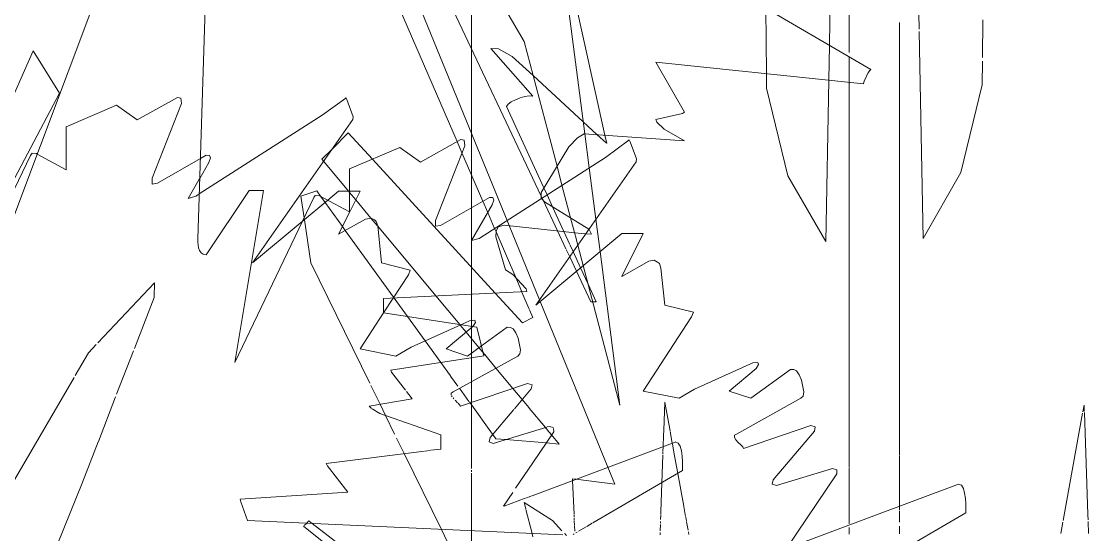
# Model space of a CAD drawing. Header units: inches. Extents: x -8991 to -6983, y -226 to 479.
# Drawn here: x -7376.06 to -7346.05, y -27.96 to -13.53 of the extents above; entities that cross this region are included whole.
import ezdxf

# ---------------------------------------------------------------- set-up
doc = ezdxf.new("R2010")
doc.units = ezdxf.units.IN
doc.header["$MEASUREMENT"] = 0
doc.layers.add('A-DETL-GENF', color=92, linetype='Continuous', lineweight=9)

# ---------------------------------------------------------------- blocks, each defined once
blk = doc.blocks.new('fountain grass 26747 - fountain grass 26747-1770214-Section 26')
at = {"layer": 'A-DETL-GENF'}
for p, q in [((-8420.58, -11.353), (-8420.58, -15.181)), ((-8420.58, -14.181), (-8420.58, -13.174)), ((-8420.58, -13.947), (-8420.58, -14.302)), ((-8420.58, -13.98), (-8420.58, -13.947)), ((-8420.58, -14.101), (-8420.58, -13.98)), ((-8420.58, -14.302), (-8420.58, -14.101)), ((-8420.58, -14.219), (-8420.58, -14.181)), ((-8420.58, -14.276), (-8420.58, -14.219)), ((-8420.58, -14.302), (-8420.58, -14.276)), ((-8420.58, -15.469), (-8420.58, -14.302)), ((-8420.58, -14.302), (-8420.58, -14.584)), ((-8420.58, -14.345), (-8420.58, -14.302)), ((-8420.58, -14.418), (-8420.58, -14.345)), ((-8420.58, -14.487), (-8420.58, -14.418)), ((-8420.58, -14.545), (-8420.58, -14.487)), ((-8420.58, -14.584), (-8420.58, -14.545)), ((-8420.58, -15.181), (-8420.58, -14.901)), ((-8420.58, -14.901), (-8420.58, -15.061)), ((-8420.58, -15.061), (-8420.58, -15.465)), ((-8420.58, -15.189), (-8420.58, -15.152)), ((-8420.58, -15.152), (-8420.58, -15.632)), ((-8420.58, -15.303), (-8420.58, -15.189)), ((-8420.58, -16.688), (-8420.58, -15.303)), ((-8420.58, -15.465), (-8420.58, -16.189)), ((-8420.58, -15.592), (-8420.58, -15.469)), ((-8420.58, -15.623), (-8420.58, -15.592)), ((-8420.58, -15.592), (-8420.58, -16.688)), ((-8420.58, -15.632), (-8420.58, -15.592)), ((-8420.58, -15.713), (-8420.58, -15.623)), ((-8420.58, -15.842), (-8420.58, -15.713)), ((-8420.58, -15.993), (-8420.58, -15.842)), ((-8420.58, -16.149), (-8420.58, -15.993)), ((-8420.58, -16.289), (-8420.58, -16.149)), ((-8420.58, -16.189), (-8420.58, -16.214)), ((-8420.58, -16.214), (-8420.58, -16.31)), ((-8420.58, -16.398), (-8420.58, -16.289)), ((-8420.58, -16.31), (-8420.58, -16.504)), ((-8420.58, -18.768), (-8420.58, -16.39)), ((-8420.58, -16.39), (-8420.58, -16.543)), ((-8420.58, -16.688), (-8420.58, -16.398)), ((-8420.58, -16.504), (-8420.58, -16.823)), ((-8420.58, -16.543), (-8420.58, -18.002)), ((-8420.58, -17.405), (-8420.58, -16.688)), ((-8420.58, -16.688), (-8420.58, -17.405)), ((-8420.58, -17.854), (-8420.58, -16.688)), ((-8420.58, -18.002), (-8420.58, -16.782)), ((-8420.58, -16.782), (-8420.58, -16.793)), ((-8420.58, -16.793), (-8420.58, -16.9)), ((-8420.58, -16.823), (-8420.58, -17.295)), ((-8420.58, -16.9), (-8420.58, -17.745)), ((-8420.58, -17.822), (-8420.58, -17.152)), ((-8420.58, -17.152), (-8420.58, -17.196)), ((-8420.58, -17.196), (-8420.58, -17.281)), ((-8420.58, -17.281), (-8420.58, -18.312)), ((-8420.58, -17.295), (-8420.58, -18.768)), ((-8420.58, -17.745), (-8420.58, -17.8)), ((-8420.58, -17.8), (-8420.58, -17.822)), ((-8420.58, -18.768), (-8420.58, -17.854)), ((-8420.58, -18.312), (-8420.58, -18.405)), ((-8420.58, -18.405), (-8420.58, -18.768)), ((-8420.58, -19.219), (-8420.58, -18.768)), ((-8420.58, -18.768), (-8420.58, -18.808)), ((-8420.58, -18.808), (-8420.58, -18.768)), ((-8420.58, -18.768), (-8420.58, -18.808)), ((-8420.58, -18.808), (-8420.58, -19.678)), ((-8420.58, -18.846), (-8420.58, -19.678)), ((-8420.58, -19.678), (-8420.58, -18.846)), ((-8420.58, -19.017), (-8420.58, -19.622)), ((-8420.58, -19.678), (-8420.58, -19.017)), ((-8420.58, -19.26), (-8420.58, -19.219)), ((-8420.58, -19.318), (-8420.58, -19.26)), ((-8420.58, -19.387), (-8420.58, -19.318)), ((-8420.58, -19.459), (-8420.58, -19.387)), ((-8420.58, -19.526), (-8420.58, -19.459)), ((-8420.58, -19.583), (-8420.58, -19.526)), ((-8420.58, -19.622), (-8420.58, -19.583)), ((-8420.58, -20.428), (-8420.58, -19.7)), ((-8420.58, -19.7), (-8420.58, -21.629)), ((-8420.58, -19.815), (-8420.58, -19.7)), ((-8420.58, -19.7), (-8420.58, -19.815)), ((-8420.58, -20.629), (-8420.58, -20.461)), ((-8420.58, -20.701), (-8420.58, -20.629)), ((-8420.58, -20.903), (-8420.58, -20.701)), ((-8420.58, -21.201), (-8420.58, -20.903)), ((-8420.58, -21.149), (-8420.58, -21.032)), ((-8420.58, -21.032), (-8420.58, -21.201)), ((-8420.58, -21.201), (-8420.58, -21.149)), ((-8420.58, -21.234), (-8420.58, -21.201)), ((-8420.58, -21.201), (-8420.58, -21.234)), ((-8420.58, -21.394), (-8420.58, -21.201)), ((-8420.58, -21.943), (-8420.58, -21.394)), ((-8420.58, -21.629), (-8420.58, -22.233)), ((-8420.58, -22.109), (-8420.58, -21.943)), ((-8420.58, -22.139), (-8420.58, -22.109)), ((-8420.58, -22.457), (-8420.58, -22.139)), ((-8420.58, -22.233), (-8420.58, -22.398)), ((-8420.58, -22.398), (-8420.58, -22.735)), ((-8420.58, -22.685), (-8420.58, -22.457)), ((-8420.58, -22.846), (-8420.58, -22.685)), ((-8420.58, -22.735), (-8420.58, -23.19)), ((-8420.58, -22.944), (-8420.58, -22.858)), ((-8420.58, -22.99), (-8420.58, -22.944)), ((-8420.58, -23.572), (-8420.58, -22.998)), ((-8420.58, -23.19), (-8420.58, -23.705)), ((-8420.58, -23.661), (-8420.58, -23.586)), ((-8420.58, -23.598), (-8420.58, -23.661)), ((-8420.58, -23.652), (-8420.58, -23.598)), ((-8420.58, -23.775), (-8420.58, -23.661)), ((-8420.58, -23.661), (-8420.58, -23.831)), ((-8420.58, -23.721), (-8420.58, -23.661)), ((-8420.58, -23.705), (-8420.58, -24.204)), ((-8420.58, -23.853), (-8420.58, -23.721)), ((-8420.58, -23.928), (-8420.58, -23.775)), ((-8420.58, -23.831), (-8420.58, -23.853)), ((-8420.58, -24.227), (-8420.58, -23.928)), ((-8420.58, -24.319), (-8420.58, -24.244)), ((-8420.58, -24.244), (-8420.58, -24.693)), ((-8420.58, -24.861), (-8420.58, -24.319)), ((-8420.58, -24.693), (-8420.58, -25.054)), ((-8420.58, -24.988), (-8420.58, -24.861)), ((-8420.58, -25.394), (-8420.58, -24.988)), ((-8420.58, -25.054), (-8420.58, -26.105)), ((-8420.58, -25.465), (-8420.58, -25.394)), ((-8420.58, -25.667), (-8420.58, -25.465)), ((-8420.58, -26.07), (-8420.58, -25.667)), ((-8420.58, -26.105), (-8420.58, -26.07)), ((-8420.58, -26.155), (-8420.58, -26.202)), ((-8420.58, -26.202), (-8420.58, -26.179)), ((-8420.58, -26.473), (-8420.58, -26.236)), ((-8420.58, -26.236), (-8420.58, -27.674)), ((-8420.58, -27.257), (-8420.58, -26.473)), ((-8420.58, -27.447), (-8420.58, -27.279)), ((-8420.58, -27.681), (-8420.58, -27.462)), ((-8420.58, -27.674), (-8420.58, -28.077)), ((-8420.58, -27.737), (-8420.58, -27.712)), ((-8420.58, -27.858), (-8420.58, -27.737)), ((-8420.58, -28.134), (-8420.58, -27.858))]:
    blk.add_line(p, q, dxfattribs=at)
blk = doc.blocks.new('fountain grass 26747 - fountain grass 26747-V35-Section 26')
at = {"layer": 'A-DETL-GENF'}
for p, q in [((-8428.042, -4.582), (-8433.482, -19.089)), ((-8428.278, -19.644), (-8428.042, -12.238)), ((-8422.601, -17.074), (-8424.012, -17.678)), ((-8422.02, -17.487), (-8422.601, -17.074)), ((-8420.881, -16.852), (-8422.02, -17.487)), ((-8421.596, -19.126), (-8420.77, -17.028)), ((-8420.788, -16.873), (-8420.881, -16.852)), ((-8420.77, -17.028), (-8420.788, -16.873)), ((-8416.153, -16.873), (-8416.814, -17.353)), ((-8416.151, -16.859), (-8416.153, -16.873)), ((-8416.118, -16.913), (-8416.151, -16.859)), ((-8415.943, -17.395), (-8416.118, -16.913)), ((-8416.814, -17.353), (-8420.369, -19.632)), ((-8415.952, -17.477), (-8415.943, -17.395)), ((-8424.012, -17.678), (-8424.012, -18.887)), ((-8418.773, -21.507), (-8415.952, -17.477)), ((-8426.833, -18.283), (-8428.042, -20.096)), ((-8427.236, -23.119), (-8426.43, -18.283)), ((-8426.43, -18.283), (-8426.833, -18.283)), ((-8425.019, -18.484), (-8427.236, -23.119)), ((-8424.974, -18.422), (-8425.019, -18.484)), ((-8424.854, -18.433), (-8424.974, -18.422)), ((-8424.012, -18.887), (-8424.854, -18.433)), ((-8420.077, -18.479), (-8421.45, -19.267)), ((-8419.982, -18.484), (-8420.077, -18.479)), ((-8419.999, -18.687), (-8419.956, -18.554)), ((-8419.956, -18.554), (-8419.982, -18.484)), ((-8420.586, -19.693), (-8419.999, -18.687)), ((-8421.594, -19.29), (-8421.596, -19.126)), ((-8421.45, -19.267), (-8421.594, -19.29)), ((-8416.355, -19.492), (-8418.773, -21.507)), ((-8416.355, -20.701), (-8415.75, -19.492)), ((-8415.75, -19.492), (-8416.355, -19.492)), ((-8428.276, -19.731), (-8428.278, -19.644)), ((-8428.27, -19.818), (-8428.276, -19.731)), ((-8420.369, -19.632), (-8420.586, -19.693)), ((-8428.255, -19.901), (-8428.27, -19.818)), ((-8428.228, -19.975), (-8428.255, -19.901)), ((-8428.186, -20.035), (-8428.228, -19.975)), ((-8428.125, -20.077), (-8428.186, -20.035)), ((-8428.042, -20.096), (-8428.125, -20.077)), ((-8415.595, -20.277), (-8416.355, -20.701)), ((-8415.442, -20.248), (-8415.595, -20.277)), ((-8415.347, -20.298), (-8415.442, -20.248)), ((-8415.294, -20.342), (-8415.347, -20.298)), ((-8415.255, -20.465), (-8415.294, -20.342)), ((-8415.146, -21.507), (-8415.255, -20.465)), ((-8414.34, -21.708), (-8415.146, -21.507)), ((-8415.75, -23.925), (-8414.393, -21.841)), ((-8414.393, -21.841), (-8414.34, -21.708)), ((-8412.669, -23.135), (-8414.314, -23.876)), ((-8413.333, -23.925), (-8412.576, -23.293)), ((-8411.614, -23.319), (-8412.728, -24.126)), ((-8412.527, -23.119), (-8412.669, -23.135)), ((-8412.576, -23.293), (-8412.507, -23.183)), ((-8412.507, -23.183), (-8412.527, -23.119)), ((-8411.519, -23.32), (-8411.614, -23.319)), ((-8411.443, -23.361), (-8411.519, -23.32)), ((-8411.368, -23.471), (-8411.443, -23.361)), ((-8411.302, -23.623), (-8411.368, -23.471)), ((-8411.236, -23.948), (-8411.302, -23.623)), ((-8414.743, -24.126), (-8415.75, -23.925)), ((-8414.314, -23.876), (-8414.743, -24.126)), ((-8412.728, -24.126), (-8413.333, -23.925)), ((-8411.254, -24.069), (-8411.236, -23.948)), ((-8413.131, -25.134), (-8411.318, -24.126)), ((-8411.318, -24.126), (-8411.254, -24.069)), ((-8411.039, -24.899), (-8412.93, -25.537)), ((-8410.915, -24.932), (-8411.039, -24.899)), ((-8413.19, -25.171), (-8413.131, -25.134)), ((-8413.188, -25.228), (-8413.19, -25.171)), ((-8412.094, -26.422), (-8410.937, -25.053)), ((-8410.937, -25.053), (-8410.915, -24.932)), ((-8413.145, -25.297), (-8413.188, -25.228)), ((-8413.079, -25.37), (-8413.145, -25.297)), ((-8413.008, -25.44), (-8413.079, -25.37)), ((-8412.952, -25.498), (-8413.008, -25.44)), ((-8412.93, -25.537), (-8412.952, -25.498)), ((-8410.432, -26.104), (-8412.007, -26.584)), ((-8410.31, -26.141), (-8410.432, -26.104)), ((-8411.721, -28.358), (-8410.306, -26.255)), ((-8410.306, -26.255), (-8410.31, -26.141)), ((-8412.124, -26.544), (-8412.094, -26.422)), ((-8412.007, -26.584), (-8412.124, -26.544)), ((-8406.885, -26.544), (-8411.721, -28.358)), ((-8406.805, -26.576), (-8406.885, -26.544)), ((-8406.749, -26.665), (-8406.805, -26.576)), ((-8406.714, -26.794), (-8406.749, -26.665)), ((-8406.694, -26.946), (-8406.714, -26.794)), ((-8406.685, -27.101), (-8406.694, -26.946)), ((-8406.683, -27.242), (-8406.685, -27.101)), ((-8406.683, -27.35), (-8406.683, -27.242)), ((-8411.519, -30.171), (-8406.683, -27.35))]:
    blk.add_line(p, q, dxfattribs=at)
blk = doc.blocks.new('lupin 26755 - lupin 26755-V36-Section 26')
at = {"layer": 'A-DETL-GENF'}
for p, q in [((-8418.623, -18.448), (-8422.571, -10.082)), ((-8423.727, -10.55), (-8420.986, -16.911)), ((-8418.184, -10.64), (-8416.83, -16.732)), ((-8409.957, -14.404), (-8409.957, -12.895)), ((-8409.957, -12.895), (-8409.957, -14.404)), ((-8409.957, -14.404), (-8409.957, -12.895)), ((-8409.957, -12.895), (-8409.957, -14.005)), ((-8409.957, -14.404), (-8409.957, -12.895)), ((-8409.957, -12.895), (-8409.957, -14.404)), ((-8409.957, -14.404), (-8409.957, -12.895)), ((-8409.957, -12.895), (-8409.957, -14.404)), ((-8407.992, -13.746), (-8408.011, -12.758)), ((-8406.203, -13.485), (-8406.212, -14.545)), ((-8409.957, -14.005), (-8409.957, -14.404)), ((-8407.881, -19.632), (-8407.991, -13.816)), ((-8420.041, -14.294), (-8418.855, -15.628)), ((-8419.827, -14.304), (-8420.041, -14.294)), ((-8419.434, -14.516), (-8419.827, -14.304)), ((-8409.957, -14.294), (-8409.957, -14.404)), ((-8409.957, -14.304), (-8409.957, -14.294)), ((-8409.957, -14.404), (-8409.957, -14.304)), ((-8418.85, -15.054), (-8419.434, -14.516)), ((-8409.957, -15.238), (-8409.957, -14.525)), ((-8409.957, -14.525), (-8409.957, -15.238)), ((-8409.957, -15.238), (-8409.957, -14.525)), ((-8409.957, -14.525), (-8409.957, -15.238)), ((-8409.957, -15.238), (-8409.957, -14.525)), ((-8409.957, -14.525), (-8409.957, -15.238)), ((-8409.957, -15.238), (-8409.957, -14.525)), ((-8409.957, -14.525), (-8409.957, -15.238)), ((-8409.957, -15.238), (-8409.957, -14.525)), ((-8409.957, -14.525), (-8409.957, -14.807)), ((-8406.213, -14.649), (-8406.218, -15.315)), ((-8409.957, -14.807), (-8409.957, -15.238)), ((-8417.441, -16.352), (-8418.85, -15.054)), ((-8409.957, -19.632), (-8409.957, -15.238)), ((-8409.957, -15.238), (-8409.957, -15.315)), ((-8409.957, -26.065), (-8409.957, -15.238)), ((-8409.957, -15.238), (-8409.957, -24.23)), ((-8409.957, -24.23), (-8409.957, -15.238)), ((-8409.957, -15.238), (-8409.957, -16.963)), ((-8409.957, -15.238), (-8409.957, -21.857)), ((-8409.957, -21.339), (-8409.957, -15.238)), ((-8409.957, -15.238), (-8409.957, -15.628)), ((-8409.957, -16.521), (-8409.957, -15.238)), ((-8409.957, -15.315), (-8409.957, -17.782)), ((-8406.218, -15.315), (-8406.82, -17.782)), ((-8419.55, -15.859), (-8419.597, -15.925)), ((-8419.463, -15.793), (-8419.55, -15.859)), ((-8419.346, -15.73), (-8419.463, -15.793)), ((-8419.214, -15.678), (-8419.346, -15.73)), ((-8419.08, -15.64), (-8419.214, -15.678)), ((-8418.956, -15.622), (-8419.08, -15.64)), ((-8418.855, -15.628), (-8418.956, -15.622)), ((-8409.957, -15.622), (-8409.957, -15.64)), ((-8409.957, -15.628), (-8409.957, -15.622)), ((-8409.957, -15.64), (-8409.957, -15.678)), ((-8409.957, -15.678), (-8409.957, -15.73)), ((-8409.957, -15.73), (-8409.957, -15.793)), ((-8409.957, -15.793), (-8409.957, -15.859)), ((-8409.957, -15.859), (-8409.957, -15.925)), ((-8419.597, -15.925), (-8418.546, -18.212)), ((-8409.957, -15.925), (-8409.957, -21.015)), ((-8417.046, -16.717), (-8417.441, -16.352)), ((-8424.046, -16.667), (-8424.494, -17.115)), ((-8423.37, -17.404), (-8424.046, -16.667)), ((-8416.799, -16.945), (-8417.045, -16.718)), ((-8416.83, -16.732), (-8416.779, -16.963)), ((-8409.957, -16.963), (-8409.957, -16.521)), ((-8409.957, -16.667), (-8409.957, -17.408)), ((-8409.957, -22.005), (-8409.957, -16.667)), ((-8420.986, -16.911), (-8420.849, -17.229)), ((-8424.494, -17.115), (-8424.787, -17.408)), ((-8419.919, -21.168), (-8423.37, -17.404)), ((-8420.849, -17.229), (-8420.264, -18.587)), ((-8424.787, -17.408), (-8424.739, -17.465)), ((-8424.739, -17.465), (-8424.039, -18.306)), ((-8409.957, -17.408), (-8409.957, -25.416)), ((-8409.957, -17.782), (-8409.957, -19.632)), ((-8406.82, -17.782), (-8407.881, -19.632)), ((-8424.935, -18.298), (-8425.38, -18.446)), ((-8424.827, -18.448), (-8424.935, -18.298)), ((-8424.039, -18.306), (-8424.012, -18.338)), ((-8418.546, -18.212), (-8418.457, -18.406)), ((-8409.957, -18.298), (-8409.957, -18.446)), ((-8409.957, -25.268), (-8409.957, -18.298)), ((-8425.38, -18.446), (-8425.29, -19.051)), ((-8424.7, -18.623), (-8424.827, -18.448)), ((-8424.012, -18.338), (-8423.837, -18.548)), ((-8423.837, -18.548), (-8423.409, -19.061)), ((-8420.264, -18.587), (-8420.127, -18.906)), ((-8418.6, -18.497), (-8418.623, -18.448)), ((-8418.571, -18.558), (-8418.6, -18.497)), ((-8418.165, -19.418), (-8418.571, -18.558)), ((-8418.457, -18.406), (-8418.302, -18.743)), ((-8409.957, -18.446), (-8409.957, -20.319)), ((-8424.212, -19.298), (-8424.7, -18.623)), ((-8420.127, -18.906), (-8419.934, -19.353)), ((-8418.302, -18.743), (-8417.983, -19.437)), ((-8425.29, -19.051), (-8425.282, -19.107)), ((-8425.282, -19.107), (-8425.101, -20.317)), ((-8423.409, -19.061), (-8423.236, -19.27)), ((-8424.131, -19.409), (-8424.212, -19.298)), ((-8422.771, -21.289), (-8424.131, -19.409)), ((-8423.219, -19.29), (-8421.584, -21.251)), ((-8419.934, -19.353), (-8419.892, -19.45)), ((-8419.892, -19.45), (-8419.338, -20.736)), ((-8417.927, -19.923), (-8418.165, -19.418)), ((-8417.983, -19.437), (-8417.813, -19.808)), ((-8417.821, -20.147), (-8417.918, -19.941)), ((-8417.807, -19.821), (-8417.722, -20.005)), ((-8417.722, -20.005), (-8417.514, -20.458)), ((-8425.101, -20.319), (-8423.443, -23.705)), ((-8417.629, -20.554), (-8417.821, -20.147)), ((-8409.957, -20.319), (-8409.957, -26.065)), ((-8417.224, -21.412), (-8417.629, -20.554)), ((-8417.514, -20.458), (-8417.303, -20.916)), ((-8419.338, -20.736), (-8419.168, -21.131)), ((-8417.303, -20.916), (-8417.076, -21.412)), ((-8421.584, -21.251), (-8420.912, -22.057)), ((-8419.152, -22.005), (-8419.919, -21.168)), ((-8419.162, -21.144), (-8418.956, -21.622)), ((-8409.957, -21.015), (-8409.957, -21.412)), ((-8422.379, -21.832), (-8422.756, -21.31)), ((-8417.173, -21.412), (-8417.224, -21.412)), ((-8417.076, -21.412), (-8417.173, -21.412)), ((-8409.957, -21.412), (-8409.957, -21.339)), ((-8421.886, -22.513), (-8422.379, -21.832)), ((-8418.855, -21.857), (-8419.152, -22.005)), ((-8418.949, -21.64), (-8418.855, -21.857)), ((-8409.957, -21.857), (-8409.957, -22.005)), ((-8420.902, -22.07), (-8420.736, -22.269)), ((-8420.736, -22.269), (-8420.383, -22.693)), ((-8421.445, -23.123), (-8421.886, -22.513)), ((-8420.371, -22.707), (-8420.257, -22.844)), ((-8420.257, -22.844), (-8420.215, -22.894)), ((-8420.21, -22.901), (-8419.894, -23.28)), ((-8421.172, -23.5), (-8421.445, -23.123)), ((-8419.894, -23.28), (-8419.417, -23.852)), ((-8420.963, -23.789), (-8421.17, -23.503)), ((-8423.414, -23.765), (-8423.393, -23.807)), ((-8423.391, -23.811), (-8423.153, -24.297)), ((-8420.655, -24.215), (-8420.919, -23.849)), ((-8419.417, -23.852), (-8419.155, -24.167)), ((-8423.153, -24.297), (-8422.999, -24.611)), ((-8420.623, -24.259), (-8420.642, -24.233)), ((-8419.989, -25.135), (-8420.623, -24.259)), ((-8419.155, -24.167), (-8418.962, -24.398)), ((-8415.176, -25.037), (-8415.148, -24.242)), ((-8414.999, -25.047), (-8415.145, -24.244)), ((-8409.957, -26.065), (-8409.957, -24.23)), ((-8409.957, -26.065), (-8409.957, -24.23)), ((-8422.999, -24.611), (-8422.743, -25.135)), ((-8418.956, -24.405), (-8418.502, -24.95)), ((-8419.893, -25.268), (-8419.982, -25.145)), ((-8418.497, -24.956), (-8418.453, -25.009)), ((-8418.451, -25.012), (-8418.33, -25.157)), ((-8418.33, -25.157), (-8418.114, -25.416)), ((-8415.193, -25.486), (-8415.181, -25.164)), ((-8415.181, -25.156), (-8415.177, -25.047)), ((-8414.937, -25.39), (-8414.996, -25.065)), ((-8422.687, -25.249), (-8422.474, -25.685)), ((-8419.619, -25.291), (-8419.893, -25.268)), ((-8418.484, -25.385), (-8419.619, -25.291)), ((-8418.114, -25.416), (-8418.484, -25.385)), ((-8415.198, -25.63), (-8415.193, -25.486)), ((-8414.931, -25.422), (-8414.937, -25.39)), ((-8414.872, -25.744), (-8414.931, -25.423)), ((-8409.957, -25.416), (-8409.957, -25.268)), ((-8422.465, -25.703), (-8421.429, -27.819)), ((-8415.229, -26.503), (-8415.201, -25.729)), ((-8415.2, -25.701), (-8415.198, -25.645)), ((-8414.782, -26.242), (-8414.872, -25.745)), ((-8409.957, -26.454), (-8409.957, -26.083)), ((-8409.957, -26.932), (-8409.957, -26.083)), ((-8409.957, -26.932), (-8409.957, -26.083)), ((-8409.957, -26.083), (-8409.957, -26.932)), ((-8414.613, -27.168), (-8414.782, -26.242)), ((-8409.957, -26.932), (-8409.957, -26.306)), ((-8409.957, -26.306), (-8409.957, -26.454)), ((-8415.258, -27.321), (-8415.229, -26.503)), ((-8409.957, -27.663), (-8409.957, -26.937)), ((-8409.957, -27.663), (-8409.957, -26.937)), ((-8409.957, -27.663), (-8409.957, -26.937)), ((-8409.957, -26.937), (-8409.957, -27.663)), ((-8418.3, -27.569), (-8419.101, -27.062)), ((-8419.056, -27.241), (-8419.101, -27.062)), ((-8418.879, -27.935), (-8419.051, -27.261)), ((-8414.572, -27.394), (-8414.612, -27.175)), ((-8409.957, -27.569), (-8409.957, -27.063)), ((-8409.957, -27.663), (-8409.957, -27.063)), ((-8418.3, -27.569), (-8418.037, -27.853)), ((-8415.27, -27.642), (-8415.268, -27.595)), ((-8415.266, -27.539), (-8415.262, -27.421)), ((-8415.261, -27.401), (-8415.258, -27.327)), ((-8414.562, -27.452), (-8414.571, -27.401)), ((-8414.538, -27.581), (-8414.558, -27.471)), ((-8414.492, -27.838), (-8414.535, -27.601)), ((-8409.957, -27.641), (-8409.957, -27.492)), ((-8409.957, -27.492), (-8409.957, -27.663)), ((-8409.957, -27.569), (-8409.957, -27.663)), ((-8421.429, -27.819), (-8421.254, -28.177)), ((-8415.281, -27.966), (-8415.279, -27.903)), ((-8415.277, -27.859), (-8415.271, -27.68)), ((-8414.469, -27.964), (-8414.483, -27.883)), ((-8409.957, -27.663), (-8409.957, -27.641)), ((-8409.957, -27.766), (-8409.957, -27.95)), ((-8409.957, -27.95), (-8409.957, -27.766)), ((-8409.957, -27.95), (-8409.957, -27.766)), ((-8409.957, -27.95), (-8409.957, -27.766)), ((-8409.957, -27.95), (-8409.957, -27.766)), ((-8409.957, -27.95), (-8409.957, -27.766)), ((-8409.957, -27.766), (-8409.957, -27.95)), ((-8409.957, -27.766), (-8409.957, -27.95)), ((-8418.856, -28.027), (-8418.879, -27.937)), ((-8417.965, -27.931), (-8417.943, -27.955)), ((-8417.941, -27.956), (-8417.913, -27.987))]:
    blk.add_line(p, q, dxfattribs=at)
blk = doc.blocks.new('fountain grass 26747 - fountain grass 26747-V37-Section 26')
at = {"layer": 'A-DETL-GENF'}
for p, q in [((-8430.566, -15.888), (-8431.977, -16.492)), ((-8429.985, -16.301), (-8430.566, -15.888)), ((-8428.846, -15.666), (-8429.985, -16.301)), ((-8429.561, -17.94), (-8428.735, -15.841)), ((-8428.753, -15.686), (-8428.846, -15.666)), ((-8428.735, -15.841), (-8428.753, -15.686)), ((-8424.118, -15.686), (-8424.779, -16.167)), ((-8424.116, -15.672), (-8424.118, -15.686)), ((-8424.083, -15.727), (-8424.116, -15.672)), ((-8423.908, -16.209), (-8424.083, -15.727)), ((-8424.779, -16.167), (-8428.238, -18.383)), ((-8431.977, -16.492), (-8431.977, -17.701)), ((-8426.738, -20.321), (-8423.917, -16.291)), ((-8423.917, -16.291), (-8423.908, -16.209)), ((-8432.984, -17.298), (-8433.768, -18.938)), ((-8432.938, -17.235), (-8432.984, -17.298)), ((-8432.819, -17.247), (-8432.938, -17.235)), ((-8432.796, -17.259), (-8432.819, -17.247)), ((-8431.977, -17.701), (-8432.796, -17.259)), ((-8428.206, -17.387), (-8429.414, -18.081)), ((-8428.042, -17.293), (-8428.206, -17.387)), ((-8427.947, -17.298), (-8428.042, -17.293)), ((-8427.964, -17.5), (-8427.921, -17.368)), ((-8427.921, -17.368), (-8427.947, -17.298)), ((-8428.224, -17.945), (-8427.964, -17.5)), ((-8429.559, -18.104), (-8429.561, -17.94)), ((-8428.551, -18.507), (-8428.248, -17.988)), ((-8428.246, -17.984), (-8428.224, -17.945)), ((-8429.414, -18.081), (-8429.559, -18.104)), ((-8424.32, -18.306), (-8424.623, -18.558)), ((-8424.012, -18.306), (-8424.32, -18.306)), ((-8423.715, -18.306), (-8424.012, -18.306)), ((-8423.997, -18.868), (-8423.715, -18.306)), ((-8428.496, -18.491), (-8428.551, -18.507)), ((-8428.334, -18.445), (-8428.48, -18.487)), ((-8428.256, -18.395), (-8428.334, -18.445)), ((-8424.623, -18.558), (-8425.34, -19.156)), ((-8424.32, -19.515), (-8424.007, -18.888)), ((-8425.34, -19.156), (-8426.738, -20.321)), ((-8423.559, -19.091), (-8424.32, -19.515)), ((-8423.407, -19.061), (-8423.559, -19.091)), ((-8423.312, -19.112), (-8423.407, -19.061)), ((-8423.259, -19.156), (-8423.312, -19.112)), ((-8423.22, -19.278), (-8423.259, -19.156)), ((-8423.111, -20.32), (-8423.22, -19.278)), ((-8422.305, -20.522), (-8423.111, -20.321)), ((-8422.786, -21.312), (-8422.358, -20.655)), ((-8422.358, -20.655), (-8422.305, -20.522)), ((-8423.054, -21.724), (-8422.786, -21.312)), ((-8423.715, -22.738), (-8423.054, -21.724)), ((-8420.884, -22.062), (-8422.279, -22.69)), ((-8421.297, -22.738), (-8420.549, -22.113)), ((-8420.634, -21.949), (-8420.884, -22.062)), ((-8420.491, -21.932), (-8420.634, -21.949)), ((-8420.541, -22.106), (-8420.471, -21.997)), ((-8420.471, -21.997), (-8420.491, -21.932)), ((-8419.578, -22.133), (-8420.303, -22.658)), ((-8419.484, -22.134), (-8419.578, -22.133)), ((-8419.408, -22.175), (-8419.484, -22.134)), ((-8419.333, -22.285), (-8419.408, -22.175)), ((-8419.267, -22.437), (-8419.333, -22.285)), ((-8419.201, -22.762), (-8419.267, -22.437)), ((-8422.708, -22.94), (-8423.715, -22.738)), ((-8422.279, -22.69), (-8422.708, -22.94)), ((-8420.693, -22.94), (-8421.297, -22.738)), ((-8420.303, -22.658), (-8420.693, -22.94)), ((-8419.219, -22.883), (-8419.201, -22.762)), ((-8421.096, -23.947), (-8419.283, -22.94)), ((-8419.283, -22.94), (-8419.219, -22.883)), ((-8421.155, -23.985), (-8421.096, -23.947)), ((-8421.153, -24.042), (-8421.155, -23.985)), ((-8419.004, -23.713), (-8420.894, -24.35)), ((-8419.376, -24.428), (-8418.902, -23.867)), ((-8418.88, -23.746), (-8419.004, -23.713)), ((-8418.902, -23.867), (-8418.88, -23.746)), ((-8421.122, -24.091), (-8421.141, -24.061)), ((-8421.08, -24.144), (-8421.102, -24.119)), ((-8420.973, -24.253), (-8421.044, -24.184)), ((-8420.917, -24.311), (-8420.959, -24.268)), ((-8420.894, -24.35), (-8420.916, -24.313)), ((-8420.059, -25.235), (-8419.39, -24.445)), ((-8418.464, -24.938), (-8419.971, -25.398)), ((-8418.861, -25.946), (-8418.271, -25.069)), ((-8418.397, -24.918), (-8418.452, -24.935)), ((-8418.275, -24.955), (-8418.397, -24.918)), ((-8418.271, -25.069), (-8418.274, -24.977)), ((-8420.088, -25.358), (-8420.059, -25.235)), ((-8419.971, -25.398), (-8420.088, -25.358)), ((-8414.853, -25.359), (-8418.879, -26.869)), ((-8414.77, -25.389), (-8414.85, -25.358)), ((-8414.714, -25.479), (-8414.77, -25.389)), ((-8414.678, -25.608), (-8414.714, -25.479)), ((-8414.659, -25.759), (-8414.678, -25.608)), ((-8414.65, -25.914), (-8414.659, -25.759)), ((-8419.342, -26.661), (-8418.861, -25.946)), ((-8414.648, -26.055), (-8414.65, -25.914)), ((-8414.648, -26.164), (-8414.648, -26.055)), ((-8417.17, -27.635), (-8414.648, -26.164)), ((-8419.679, -27.162), (-8419.421, -26.779)), ((-8419.073, -26.942), (-8419.666, -27.164)), ((-8418.956, -26.898), (-8419.052, -26.934)), ((-8418.895, -26.875), (-8418.954, -26.897)), ((-8417.644, -27.911), (-8417.612, -27.893)), ((-8417.57, -27.868), (-8417.358, -27.745)), ((-8417.338, -27.733), (-8417.187, -27.645)), ((-8417.725, -27.959), (-8417.692, -27.939))]:
    blk.add_line(p, q, dxfattribs=at)
blk = doc.blocks.new('lupin 26755 - lupin 26755-V38-Section 26')
at = {"layer": 'A-DETL-GENF'}
for p, q in [((-8432.907, -14.357), (-8433.738, -16.247)), ((-8432.166, -15.543), (-8432.907, -14.357)), ((-8433.879, -18.78), (-8432.166, -15.543)), ((-8429.496, -20.882), (-8431.087, -22.568)), ((-8429.509, -21.293), (-8429.496, -20.882)), ((-8430.063, -22.727), (-8429.509, -21.293)), ((-8431.135, -22.62), (-8431.356, -22.854)), ((-8430.561, -24.014), (-8430.09, -22.796)), ((-8431.356, -22.854), (-8431.727, -23.491)), ((-8431.759, -23.544), (-8435.4, -29.787)), ((-8431.074, -25.343), (-8430.59, -24.092)), ((-8431.526, -26.514), (-8431.079, -25.357)), ((-8435.498, -36.236), (-8431.526, -26.514))]:
    blk.add_line(p, q, dxfattribs=at)
blk = doc.blocks.new('fountain grass 26747 - fountain grass 26747-V45-Section 26')
at = {"layer": 'A-DETL-GENF'}
for p, q in [((-8409.353, -14.877), (-8414.189, -12.056)), ((-8414.592, -16.086), (-8415.398, -14.676)), ((-8415.398, -14.676), (-8409.554, -15.28)), ((-8409.461, -15.045), (-8409.423, -14.976)), ((-8409.423, -14.976), (-8409.386, -14.918)), ((-8409.386, -14.918), (-8409.353, -14.877)), ((-8409.554, -15.28), (-8409.547, -15.242)), ((-8409.547, -15.242), (-8409.527, -15.185)), ((-8409.527, -15.185), (-8409.497, -15.117)), ((-8409.497, -15.117), (-8409.461, -15.045)), ((-8415.398, -16.288), (-8414.648, -16.119)), ((-8414.648, -16.119), (-8414.592, -16.086)), ((-8415.367, -16.359), (-8415.398, -16.288)), ((-8415.166, -16.561), (-8415.367, -16.359)), ((-8417.842, -17.052), (-8417.604, -16.808)), ((-8417.604, -16.808), (-8417.413, -16.691)), ((-8417.413, -16.691), (-8414.592, -16.892)), ((-8414.592, -16.892), (-8415.166, -16.561)), ((-8418.626, -18.344), (-8417.842, -17.052)), ((-8418.622, -18.504), (-8418.626, -18.344)), ((-8418.529, -18.602), (-8418.617, -18.509)), ((-8417.281, -19.376), (-8418.529, -18.602)), ((-8419.898, -19.587), (-8419.892, -19.433)), ((-8419.892, -19.433), (-8419.831, -19.31)), ((-8419.831, -19.31), (-8419.661, -19.257)), ((-8419.661, -19.257), (-8417.497, -19.49)), ((-8417.497, -19.49), (-8417.368, -19.5)), ((-8417.368, -19.5), (-8417.211, -19.512)), ((-8417.211, -19.512), (-8417.275, -19.379)), ((-8419.629, -20.519), (-8419.898, -19.587)), ((-8419.421, -20.646), (-8419.629, -20.519)), ((-8419.047, -21.052), (-8419.421, -20.646)), ((-8423.054, -21.325), (-8419.025, -21.123)), ((-8419.025, -21.123), (-8419.047, -21.052)), ((-8423.054, -21.728), (-8423.054, -21.325)), ((-8420.435, -22.131), (-8423.054, -21.728)), ((-8420.234, -22.937), (-8420.435, -22.131)), ((-8422.853, -23.34), (-8420.234, -22.937)), ((-8422.827, -23.396), (-8422.853, -23.34)), ((-8422.437, -23.902), (-8422.827, -23.396)), ((-8422.248, -24.146), (-8422.412, -23.934)), ((-8423.457, -24.347), (-8422.248, -24.146)), ((-8423.39, -24.417), (-8423.457, -24.347)), ((-8423.164, -24.554), (-8423.378, -24.43)), ((-8421.442, -25.153), (-8423.164, -24.554)), ((-8421.442, -25.556), (-8421.442, -25.153)), ((-8424.666, -25.959), (-8421.907, -25.614)), ((-8421.887, -25.612), (-8421.741, -25.594)), ((-8421.725, -25.592), (-8421.442, -25.556)), ((-8424.648, -25.999), (-8424.666, -25.959)), ((-8424.062, -26.765), (-8424.64, -26.015)), ((-8427.084, -26.967), (-8424.062, -26.765)), ((-8427.073, -27.039), (-8427.084, -26.967)), ((-8426.883, -27.571), (-8427.073, -27.039)), ((-8418.017, -27.974), (-8426.883, -27.571))]:
    blk.add_line(p, q, dxfattribs=at)
blk = doc.blocks.new('lupin 26755 - lupin 26755-V46-Section 26')
at = {"layer": 'A-DETL-GENF'}
for p, q in [((-8417.397, -16.692), (-8418.334, -9.488)), ((-8421.658, -9.713), (-8419.104, -14.092)), ((-8419.583, -19.128), (-8422.977, -10.82)), ((-8410.518, -14.198), (-8410.489, -12.646)), ((-8412.304, -13.156), (-8412.289, -14.997)), ((-8408.546, -14.494), (-8408.546, -13.556)), ((-8408.546, -13.556), (-8408.546, -14.092)), ((-8408.546, -14.494), (-8408.546, -13.556)), ((-8408.546, -14.494), (-8408.546, -13.556)), ((-8408.546, -13.556), (-8408.546, -14.494)), ((-8408.546, -13.556), (-8408.546, -14.618)), ((-8408.546, -14.618), (-8408.546, -13.556)), ((-8408.546, -13.556), (-8408.546, -14.618)), ((-8419.104, -14.092), (-8418.177, -17.604)), ((-8408.546, -14.092), (-8408.546, -14.494)), ((-8410.537, -15.179), (-8410.518, -14.198)), ((-8408.546, -14.392), (-8408.546, -14.382)), ((-8408.546, -14.382), (-8408.546, -14.618)), ((-8408.546, -14.604), (-8408.546, -14.392)), ((-8408.546, -14.618), (-8408.546, -14.515)), ((-8408.546, -14.515), (-8408.546, -14.618)), ((-8408.546, -14.618), (-8408.546, -14.515)), ((-8408.546, -14.618), (-8408.546, -14.515)), ((-8408.546, -14.515), (-8408.546, -14.618)), ((-8408.546, -14.807), (-8408.546, -14.628)), ((-8408.546, -14.628), (-8408.546, -14.807)), ((-8408.546, -14.807), (-8408.546, -14.628)), ((-8408.546, -14.807), (-8408.546, -14.628)), ((-8408.546, -14.628), (-8408.546, -14.807)), ((-8408.546, -14.628), (-8408.546, -17.051)), ((-8408.546, -17.051), (-8408.546, -14.628)), ((-8408.546, -14.628), (-8408.546, -15.716)), ((-8408.546, -21.5), (-8408.546, -14.628)), ((-8408.546, -14.628), (-8408.546, -21.945)), ((-8412.289, -14.997), (-8412.286, -15.403)), ((-8408.546, -25.731), (-8408.546, -14.808)), ((-8408.546, -14.808), (-8408.546, -24.318)), ((-8408.546, -24.318), (-8408.546, -14.808)), ((-8408.546, -19.72), (-8408.546, -14.808)), ((-8408.546, -14.808), (-8408.546, -15.403)), ((-8410.622, -19.72), (-8410.537, -15.179)), ((-8412.286, -15.403), (-8411.684, -17.87)), ((-8408.546, -15.403), (-8408.546, -17.87)), ((-8408.546, -15.716), (-8408.546, -15.709)), ((-8408.546, -15.709), (-8408.546, -15.727)), ((-8408.546, -15.727), (-8408.546, -15.766)), ((-8408.546, -15.766), (-8408.546, -15.818)), ((-8408.546, -15.818), (-8408.546, -15.881)), ((-8408.546, -15.881), (-8408.546, -15.947)), ((-8408.546, -15.947), (-8408.546, -16.013)), ((-8408.546, -16.013), (-8408.546, -21.5)), ((-8417.273, -17.647), (-8417.397, -16.692)), ((-8408.546, -22.093), (-8408.546, -16.754)), ((-8408.546, -16.754), (-8408.546, -17.496)), ((-8418.177, -17.604), (-8418.037, -18.136)), ((-8417.085, -19.095), (-8417.273, -17.647)), ((-8408.546, -17.496), (-8408.546, -25.504)), ((-8411.684, -17.87), (-8410.622, -19.72)), ((-8408.546, -17.87), (-8408.546, -19.72)), ((-8418.037, -18.136), (-8417.794, -19.058)), ((-8408.546, -25.356), (-8408.546, -18.386)), ((-8408.546, -18.386), (-8408.546, -18.465)), ((-8408.546, -18.465), (-8408.546, -18.511)), ((-8408.546, -18.511), (-8408.546, -18.534)), ((-8408.546, -18.534), (-8408.546, -18.988)), ((-8419.524, -19.271), (-8419.583, -19.128)), ((-8417.794, -19.058), (-8417.685, -19.469)), ((-8416.967, -20.002), (-8417.085, -19.095)), ((-8408.546, -18.988), (-8408.546, -19.911)), ((-8418.671, -21.361), (-8419.524, -19.271)), ((-8417.685, -19.469), (-8417.641, -19.635)), ((-8417.639, -19.642), (-8417.592, -19.821)), ((-8417.592, -19.821), (-8417.44, -20.397)), ((-8416.406, -24.318), (-8416.967, -20.002)), ((-8408.546, -19.911), (-8408.546, -20.407)), ((-8417.44, -20.397), (-8416.406, -24.318)), ((-8408.546, -20.407), (-8408.546, -25.731)), ((-8418.652, -21.406), (-8418.671, -21.361)), ((-8416.747, -26.069), (-8418.652, -21.406)), ((-8408.546, -21.945), (-8408.546, -22.093)), ((-8408.546, -25.731), (-8408.546, -24.318)), ((-8408.546, -25.731), (-8408.546, -24.318)), ((-8403.947, -27.569), (-8403.397, -24.544)), ((-8403.391, -24.509), (-8403.356, -24.318)), ((-8403.349, -24.5), (-8403.356, -24.318)), ((-8403.246, -27.401), (-8403.348, -24.532)), ((-8408.546, -25.504), (-8408.546, -25.356)), ((-8408.546, -26.542), (-8408.546, -25.752)), ((-8408.546, -25.752), (-8408.546, -27.167)), ((-8408.546, -27.167), (-8408.546, -25.752)), ((-8408.546, -27.167), (-8408.546, -25.752)), ((-8416.554, -26.542), (-8416.747, -26.069)), ((-8417.739, -26.441), (-8417.741, -26.394)), ((-8417.741, -26.394), (-8417.644, -26.406)), ((-8417.644, -26.406), (-8416.554, -26.542)), ((-8408.546, -27.167), (-8408.546, -26.394)), ((-8408.546, -26.394), (-8408.546, -26.542)), ((-8417.699, -27.398), (-8417.739, -26.441)), ((-8408.546, -27.269), (-8408.546, -27.167)), ((-8408.546, -27.269), (-8408.546, -27.167)), ((-8408.546, -27.269), (-8408.546, -27.167)), ((-8408.546, -27.269), (-8408.546, -27.167)), ((-8408.546, -27.269), (-8408.546, -27.167)), ((-8408.546, -27.167), (-8408.546, -27.269)), ((-8408.546, -27.609), (-8408.546, -27.291)), ((-8408.546, -27.609), (-8408.546, -27.291)), ((-8408.546, -27.609), (-8408.546, -27.291)), ((-8408.546, -27.609), (-8408.546, -27.291)), ((-8408.546, -27.609), (-8408.546, -27.291)), ((-8408.546, -27.291), (-8408.546, -27.609)), ((-8425.222, -27.647), (-8425.156, -27.58)), ((-8425.156, -27.58), (-8425.059, -27.654)), ((-8417.696, -27.471), (-8417.698, -27.414)), ((-8417.692, -27.568), (-8417.694, -27.505)), ((-8417.686, -27.695), (-8417.691, -27.589)), ((-8408.546, -27.58), (-8408.546, -27.609)), ((-8408.546, -27.609), (-8408.546, -27.58)), ((-8404.013, -27.932), (-8403.955, -27.611)), ((-8403.24, -27.549), (-8403.246, -27.404)), ((-8403.227, -27.93), (-8403.239, -27.592)), ((-8424.543, -28.338), (-8425.304, -27.728)), ((-8425.284, -27.708), (-8425.222, -27.647)), ((-8425.059, -27.654), (-8424.162, -28.344)), ((-8417.679, -27.869), (-8417.685, -27.721)), ((-8408.546, -27.729), (-8408.546, -27.946)), ((-8408.546, -27.946), (-8408.546, -27.729)), ((-8408.546, -27.946), (-8408.546, -27.729)), ((-8408.546, -27.946), (-8408.546, -27.729)), ((-8408.546, -27.729), (-8408.546, -27.946)), ((-8408.546, -27.946), (-8408.546, -27.729)), ((-8408.546, -27.946), (-8408.546, -27.729)), ((-8408.546, -27.729), (-8408.546, -27.946))]:
    blk.add_line(p, q, dxfattribs=at)

msp = doc.modelspace()

# ---------------------------------------------------------------- block references
at = {"layer": 'A-DETL-GENF'}
for name in ['fountain grass 26747 - fountain grass 26747-V45-Section 26', 'fountain grass 26747 - fountain grass 26747-1770214-Section 26', 'lupin 26755 - lupin 26755-V36-Section 26', 'lupin 26755 - lupin 26755-V46-Section 26', 'fountain grass 26747 - fountain grass 26747-V37-Section 26', 'fountain grass 26747 - fountain grass 26747-V35-Section 26', 'lupin 26755 - lupin 26755-V38-Section 26']:
    msp.add_blockref(name, (1057.17854, 0), dxfattribs=at)

doc.saveas('drawing.dxf')
